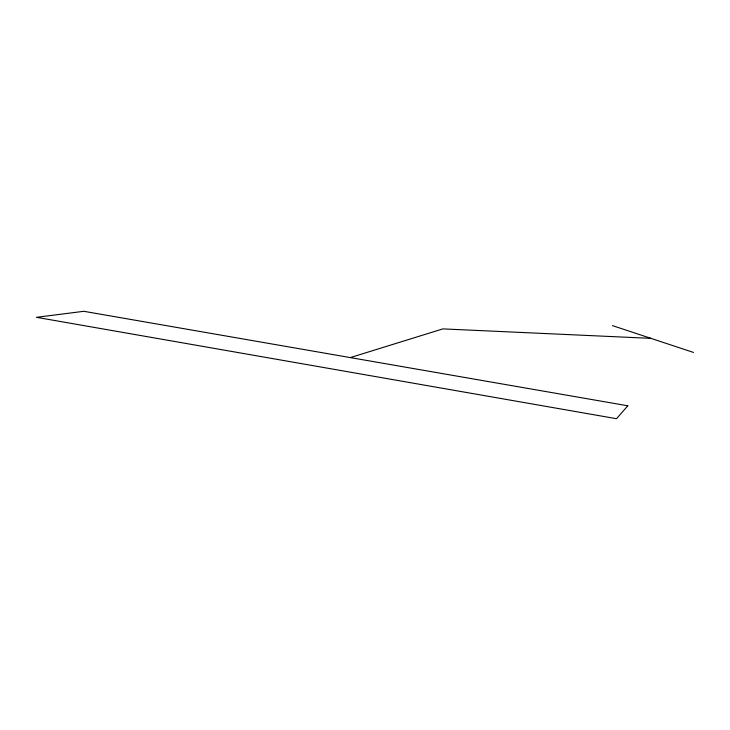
<?xml version="1.0" encoding="UTF-8"?>
<svg xmlns="http://www.w3.org/2000/svg" width="730" height="730" viewBox="0 0 730 730"><rect width="100%" height="100%" fill="white"/><g stroke="black" fill="none" stroke-linecap="round" stroke-linejoin="round"><path stroke-width="1.09" d="M350.309 357.59L442.873 328.892L650.941 338.355M612.461 325.616L693.5 352.444M627.809 405.789L616.503 418.701L36.5 317.322L83.813 311.299L627.809 405.789"/></g></svg>
